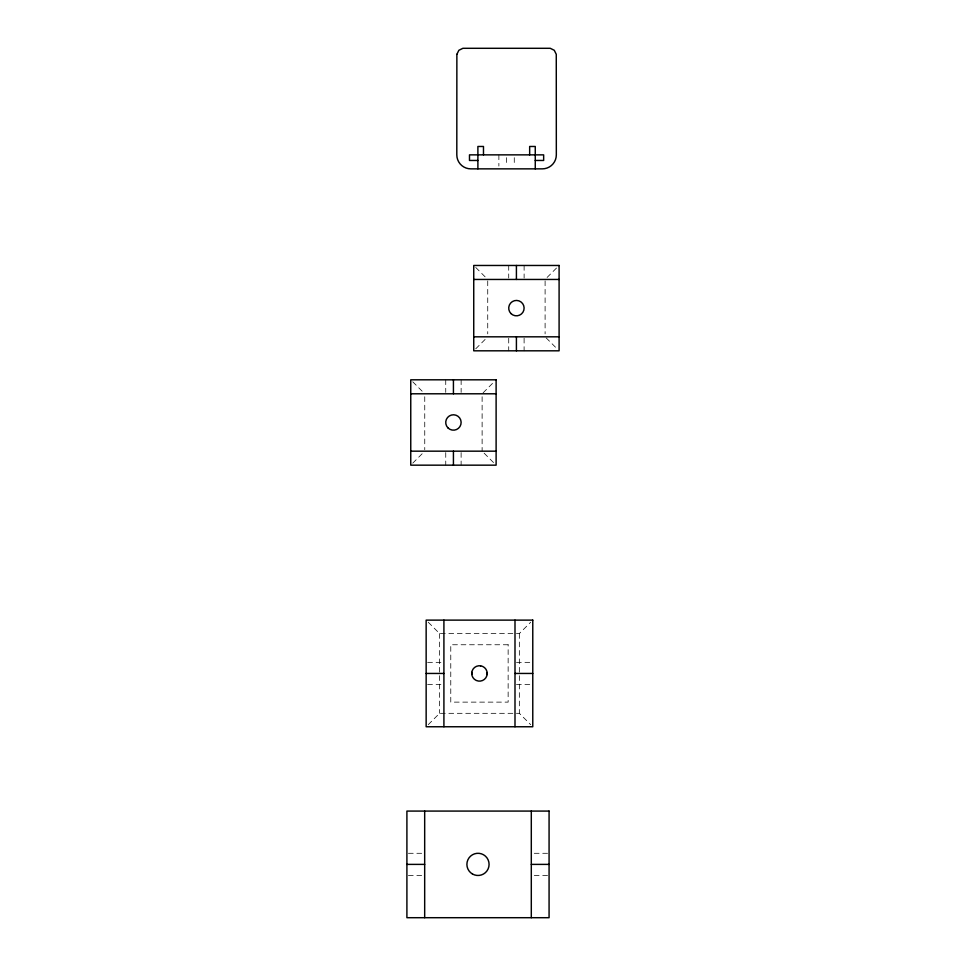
<?xml version="1.0" encoding="UTF-8"?>
<svg xmlns="http://www.w3.org/2000/svg" width="966" height="966" viewBox="0 0 966 966"><rect width="100%" height="100%" fill="white"/><g stroke="black" fill="none" stroke-linecap="round" stroke-linejoin="round"><path stroke-width="0.72" stroke-dasharray="4.83 3.62" d="M475.731 348.811L486.731 337.822M547.094 277.447L558.094 266.447M412.76 463.161L422.746 453.163M483.121 392.8L494.109 381.799M428.216 724.693L439.578 713.319L519.346 713.319L530.708 724.693M428.216 622.189L439.578 633.563L519.346 633.563L530.708 622.189M427.624 662.35L443.913 662.35M516.484 662.35L532.773 662.35M427.624 684.532L443.913 684.532M516.484 684.532L532.773 684.532M408.389 853.292L424.678 853.292M534.27 853.292L547.601 853.292M408.389 875.474L424.678 875.474M534.27 875.474L549.074 875.474M475.731 267.449L485.729 277.447M546.104 337.822L557.092 348.811M412.76 381.799L423.748 392.8M484.123 453.163L494.109 463.161M545.102 280.913L545.102 333.874M524.115 265.469L524.115 278.051M524.103 338.221L524.103 350.815M519.346 633.563L519.346 674.196M519.346 675.693L519.346 713.319M514.274 157.663L514.274 166.067M508.72 265.469L508.72 278.051M508.72 338.221L508.72 350.815M506.57 157.663L506.57 166.067M498.879 154.862L498.879 166.067M487.733 280.913L487.733 333.874M482.119 396.736L482.119 451.17M461.132 379.819L461.132 392.401M461.12 452.571L461.12 465.165M445.737 379.819L445.737 392.401M445.749 452.571L445.749 465.165M439.578 633.563L439.578 674.196M439.578 675.693L439.578 713.319M424.75 396.736L424.75 449.697M508.14 644.757L450.772 644.757L450.772 702.125L508.14 702.125L508.14 644.757"/><path stroke-width="1.45" d="M471.819 674.328L471.843 672.324M487.069 674.558L487.106 672.553M477.892 160.465L469.488 160.465L469.488 154.862L543.653 154.862L543.653 160.465L535.261 160.465M473.738 279.452L559.097 279.452M473.738 336.82L559.097 336.82M410.755 393.79L496.113 393.79M410.755 451.17L496.113 451.17M426.151 673.447L443.913 673.447M514.999 673.447L532.773 673.447M406.903 864.389L424.678 864.389M531.3 864.389L549.074 864.389M535.261 168.857L535.261 146.47L529.658 146.47L529.658 154.862M531.3 811.078L531.3 917.7M516.412 265.469L516.412 279.452M516.412 336.82L516.412 350.815M514.999 620.124L514.999 726.758M483.483 154.862L483.483 146.47L477.892 146.47L477.892 168.857M453.428 379.819L453.428 393.79M453.428 451.17L453.428 465.165M443.913 620.124L443.913 726.758M424.678 811.078L424.678 917.7M456.87 54.325L456.809 154.862A13.995 13.995 0 0 0 470.804 168.857L542.337 168.857A13.995 13.995 0 0 0 556.331 154.862L556.271 54.325L554.279 50.292L550.246 48.3L462.895 48.3L458.862 50.292L456.87 54.325M559.097 265.469L473.738 265.469L473.738 350.815L559.097 350.815L559.097 265.457M496.113 379.819L410.755 379.807L410.755 465.165L496.113 465.165L496.113 379.807M532.773 620.124L426.151 620.124L426.151 726.758L532.773 726.758L532.773 620.124M549.074 811.078L406.903 811.078L406.903 917.7L549.074 917.7L549.074 811.078M480.585 665.828L478.568 665.791A7.692 7.692 0 0 0 478.339 681.054L480.344 681.09A7.692 7.692 0 0 0 480.585 665.828M510.978 313.576A7.692 7.692 0 0 0 523.85 310.122A7.692 7.692 0 0 0 514.419 300.704A7.692 7.692 0 0 0 510.978 313.576M447.995 427.926A7.692 7.692 0 0 0 460.867 424.472A7.692 7.692 0 0 0 451.448 415.042A7.692 7.692 0 0 0 447.995 427.926M472.446 873.988A11.085 11.085 0 0 0 489.086 864.389A11.085 11.085 0 0 0 472.446 854.777A11.085 11.085 0 0 0 472.446 873.988"/></g></svg>
